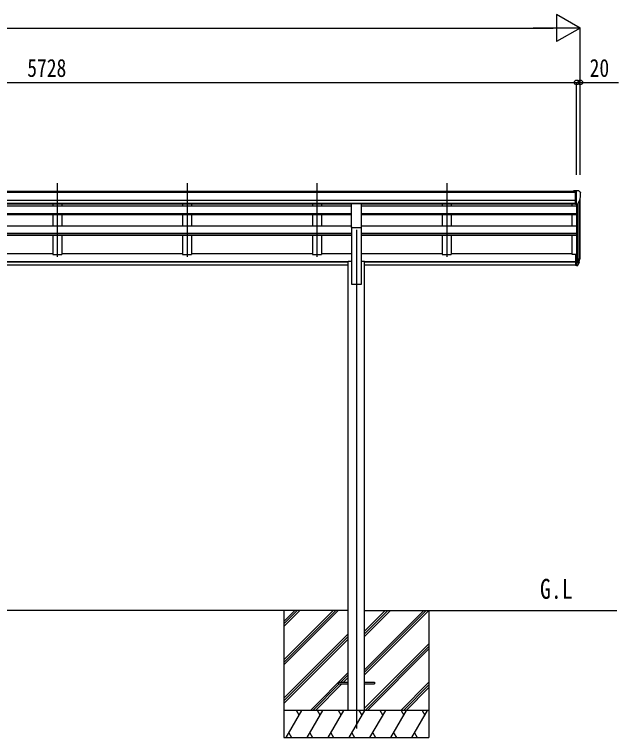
# Model space of a CAD drawing. Units: millimetres, scale not verified. Extents: x -12615 to 12615, y -8910 to 8910.
# Drawn here: x 3094 to 6426, y -4527 to -539 of the extents above; entities that cross this region are included whole.
import ezdxf
from ezdxf.enums import TextEntityAlignment as Align

# ---------------------------------------------------------------- set-up
doc = ezdxf.new("R2010")
doc.units = ezdxf.units.MM
doc.header["$LTSCALE"] = 30
for name, color, linetype in [('0-2_USER1', 3, 'Continuous'), ('0-3_YKK_12', 2, 'Continuous'), ('0-4_YKK_13', 4, 'Continuous'), ('0-5_YKK_A1', 4, 'Continuous'), ('0-6_YKK_D', 6, 'Continuous')]:
    doc.layers.add(name, color=color, linetype=linetype)
doc.styles.add('ＭＳ ゴシック', font='')
doc.styles.get('ＭＳ ゴシック').set_extended_font_data('MS Gothic')

msp = doc.modelspace()

# ---------------------------------------------------------------- linework, layer by layer
at = {"layer": '0-3_YKK_12'}
for p, q in [((3330.23, -1469.3), (3330.23, -1876.1)), ((4046.23, -1469.3), (4046.23, -1876.1)), ((4762.23, -1469.3), (4762.23, -1876.1)), ((5478.23, -1469.3), (5478.23, -1876.1)), ((4980.23, -1726.88), (4980.23, -4476.88))]:
    msp.add_line(p, q, dxfattribs=at)
at = {"layer": '0-4_YKK_13'}
for p, q in [((6187.73, -1512.63), (6177.73, -1512.72)), ((6177.73, -1514.23), (6177.73, -1512.72)), ((6187.73, -1584.61), (6187.73, -1512.63)), ((6206.23, -1512.63), (6187.73, -1512.63)), ((6194.23, -1585.61), (6194.23, -1512.63)), ((6206.23, -1512.63), (6208.56, -1512.77)), ((6209.32, -1513.2), (6213.39, -1519)), ((6216.23, -1522), (6216.23, -1522.63)), ((4952.73, -1581.06), (5007.73, -1581.06)), ((4952.73, -1714.58), (4952.73, -1581.06)), ((5007.73, -1714.58), (5007.73, -1581.06)), ((6187.73, -1584.61), (6194.23, -1584.61)), ((6194.23, -1585.61), (6199.44, -1585.29)), ((6201.86, -1583.8), (6211.13, -1567.73)), ((4952.73, -1714.58), (5007.73, -1714.58)), ((6187.73, -1861.58), (6187.73, -1922.64)), ((6187.73, -1861.58), (6194.23, -1861.58)), ((6194.23, -1861.58), (6194.23, -1923.46)), ((6187.73, -1899.89), (6194.23, -1899.89)), ((6187.73, -1905.29), (6194.23, -1905.29)), ((6194.23, -1906.29), (6199.37, -1906.29)), ((6194.23, -1908.29), (6199.08, -1908.29)), ((6200.67, -1905.54), (6210.42, -1887.13)), ((6211.84, -1887.62), (6201.68, -1906.79)), ((6209.25, -1904.48), (6201.68, -1921.96)), ((6187.73, -1922.64), (6194.23, -1922.64)), ((6194.23, -1923.46), (6199.08, -1923.46)), ((4880.23, -4222.38), (4880.23, -4231.38)), ((4880.23, -4222.38), (4935.03, -4222.38)), ((5025.43, -4222.38), (5080.23, -4222.38)), ((5080.23, -4222.38), (5080.23, -4231.38)), ((4880.23, -4231.38), (4935.03, -4231.38)), ((5025.43, -4231.38), (5080.23, -4231.38))]:
    msp.add_line(p, q, dxfattribs=at)
for centre, radius, start, end in [((6208.5, -1513.77), 1, 35, 86.5), ((6014.23, -1522.63), 202, 347.09739, 0), ((6213.23, -1522), 3, 0, 87), ((6199.26, -1582.3), 3, 273.5, 330), ((6126.28, -1861.17), 88.05, 342.78929, 2.77608), ((6125.57, -1865.45), 89.07, 345.58812, 5.50424), ((6199.08, -1905.29), 3, 270, 330), ((6199.37, -1904.79), 1.5, 270, 330), ((6081.01, -1868.4), 133.22, 344.28698, 356.72013), ((6199.08, -1920.46), 3, 270, 330)]:
    msp.add_arc(centre, radius, start, end, dxfattribs=at)
at = {"layer": '0-5_YKK_A1'}
for p, q in [((482.73, -1514.23), (6187.73, -1514.23)), ((482.73, -1519.58), (6187.73, -1519.58)), ((6214.23, -1863.75), (6214.23, -1550.98)), ((472.73, -1563.11), (6187.73, -1563.11)), ((472.73, -1580.78), (6187.73, -1580.78)), ((1707.73, -1583.15), (4952.73, -1583.15)), ((1707.73, -1594.41), (4952.73, -1594.41)), ((3305.23, -1583.22), (3305.23, -1594.41)), ((3355.23, -1583.22), (3355.23, -1594.41)), ((4021.23, -1583.22), (4021.23, -1594.41)), ((4071.23, -1583.22), (4071.23, -1594.41)), ((4737.23, -1583.22), (4737.23, -1594.41)), ((4787.23, -1583.22), (4787.23, -1594.41)), ((5007.73, -1583.15), (6187.73, -1583.15)), ((5007.73, -1594.41), (6194.23, -1594.41)), ((5453.23, -1583.22), (5453.23, -1594.41)), ((5503.23, -1583.22), (5503.23, -1594.41)), ((6169.23, -1594.41), (6169.23, -1583.15)), ((6194.23, -1585.61), (6194.23, -1861.58)), ((6200.23, -1585.14), (6200.23, -1906.02)), ((6209.95, -1569.78), (6209.95, -1888.02)), ((1707.73, -1636.34), (4952.73, -1636.34)), ((1707.73, -1637.83), (4952.73, -1637.83)), ((1707.73, -1642.03), (4952.73, -1642.03)), ((3305.23, -1642.03), (3305.23, -1705.77)), ((3355.23, -1642.03), (3355.23, -1705.77)), ((4021.23, -1642.03), (4021.23, -1705.77)), ((4071.23, -1642.03), (4071.23, -1705.77)), ((4737.23, -1642.03), (4737.23, -1705.77)), ((4787.23, -1642.03), (4787.23, -1705.77)), ((5007.73, -1636.34), (6194.23, -1636.34)), ((5007.73, -1637.83), (6194.23, -1637.83)), ((5007.73, -1642.03), (6194.23, -1642.03)), ((5453.23, -1642.03), (5453.23, -1705.77)), ((5503.23, -1642.03), (5503.23, -1705.77)), ((6169.23, -1705.77), (6169.23, -1642.03)), ((1707.74, -1705.77), (4952.74, -1705.77)), ((4952.73, -1710.09), (4952.73, -2026.88)), ((5007.73, -2026.88), (5007.73, -1710.09)), ((5007.74, -1705.77), (6194.23, -1705.77)), ((1707.73, -1745.21), (4952.73, -1745.21)), ((1707.73, -1746.69), (4952.73, -1746.69)), ((5007.73, -1745.21), (6194.23, -1745.21)), ((5007.73, -1746.69), (6194.23, -1746.69)), ((1707.73, -1755.94), (4952.73, -1755.94)), ((3305.23, -1755.94), (3305.23, -1862.43)), ((3355.23, -1755.94), (3355.23, -1862.43)), ((4021.23, -1755.94), (4021.23, -1862.43)), ((4071.23, -1755.94), (4071.23, -1862.43)), ((4737.23, -1755.94), (4737.23, -1862.43)), ((4787.23, -1755.94), (4787.23, -1862.43)), ((5007.73, -1755.94), (6194.23, -1755.94)), ((5453.23, -1755.94), (5453.23, -1862.43)), ((5503.23, -1755.94), (5503.23, -1862.43)), ((6169.23, -1862.41), (6169.23, -1755.94)), ((2639.23, -1857.61), (3305.23, -1857.61)), ((3305.23, -1862.43), (3355.23, -1862.43)), ((3355.23, -1857.61), (4021.23, -1857.61)), ((4021.23, -1862.43), (4071.23, -1862.43)), ((4071.23, -1857.61), (4737.23, -1857.61)), ((4737.23, -1862.43), (4787.23, -1862.43)), ((4787.23, -1857.61), (4952.73, -1857.61)), ((5007.73, -1857.61), (5453.23, -1857.61)), ((5453.23, -1862.43), (5503.23, -1862.43)), ((5503.23, -1857.61), (6169.24, -1857.61)), ((6187.73, -1862.41), (6169.23, -1862.41)), ((1725.43, -1901.7), (4935.03, -1901.7)), ((1725.43, -1903.1), (4935.03, -1903.1)), ((4935.03, -1900.5), (4952.73, -1900.5)), ((4935.03, -4376.88), (4935.03, -1900.5)), ((5007.73, -1900.5), (5025.43, -1900.5)), ((5025.43, -4376.88), (5025.43, -1900.5)), ((5025.43, -1901.7), (6187.73, -1901.7)), ((5025.43, -1903.1), (6187.73, -1903.1)), ((1725.43, -1920.47), (4935.03, -1920.47)), ((5025.43, -1920.47), (6187.73, -1920.47)), ((4952.73, -2026.88), (5007.73, -2026.88)), ((4935.03, -3826.88), (1725.43, -3826.88)), ((4580.23, -3826.88), (4580.23, -4526.88)), ((4580.23, -4098.38), (4851.73, -3826.88)), ((4580.23, -4112.52), (4865.88, -3826.88)), ((4580.23, -4126.66), (4880.02, -3826.88)), ((4580.23, -3886.25), (4639.6, -3826.88)), ((4580.23, -3900.39), (4653.74, -3826.88)), ((4580.23, -3914.53), (4667.89, -3826.88)), ((5025.43, -3826.88), (6416.24, -3826.88)), ((5025.43, -4180.94), (5379.49, -3826.88)), ((5025.43, -4152.66), (5351.21, -3826.88)), ((5025.43, -4166.8), (5365.35, -3826.88)), ((5025.43, -3968.81), (5167.36, -3826.88)), ((5025.43, -3954.67), (5153.22, -3826.88)), ((5025.43, -3940.53), (5139.08, -3826.88)), ((5380.23, -3826.88), (5380.23, -4526.88)), ((4580.23, -4310.51), (4935.03, -3955.71)), ((4580.23, -4324.65), (4935.03, -3969.86)), ((4580.23, -4338.8), (4935.03, -3984)), ((5025.43, -4364.79), (5380.23, -4009.99)), ((5027.48, -4376.88), (5380.23, -4024.13)), ((5041.62, -4376.88), (5380.23, -4038.27)), ((4726, -4376.88), (4935.03, -4167.84)), ((4894.64, -4222.38), (4935.03, -4181.99)), ((4908.78, -4222.38), (4935.03, -4196.13)), ((5225.47, -4376.88), (5380.23, -4222.12)), ((4740.14, -4376.88), (4885.64, -4231.38)), ((4754.28, -4376.88), (4899.78, -4231.38)), ((5239.61, -4376.88), (5380.23, -4236.26)), ((5253.76, -4376.88), (5380.23, -4250.41)), ((5380.23, -4376.88), (4580.23, -4376.88)), ((4592.94, -4526.88), (4679.54, -4376.88)), ((4664.54, -4402.86), (4649.53, -4376.88)), ((4708.41, -4526.88), (4795.01, -4376.88)), ((4780.01, -4402.86), (4765, -4376.88)), ((4823.88, -4526.88), (4910.48, -4376.88)), ((4895.48, -4402.86), (4880.48, -4376.88)), ((4939.35, -4526.88), (5025.95, -4376.88)), ((5010.95, -4402.86), (4995.95, -4376.88)), ((5054.82, -4526.88), (5141.42, -4376.88)), ((5126.42, -4402.86), (5111.42, -4376.88)), ((5170.29, -4526.88), (5256.89, -4376.88)), ((5226.89, -4376.88), (5241.89, -4402.86)), ((5285.76, -4526.88), (5372.36, -4376.88)), ((5342.36, -4376.88), (5357.36, -4402.86)), ((4607.93, -4500.9), (4622.93, -4526.88)), ((4723.4, -4500.9), (4738.4, -4526.88)), ((4838.87, -4500.9), (4853.87, -4526.88)), ((4954.34, -4500.9), (4969.34, -4526.88)), ((5069.81, -4500.9), (5084.81, -4526.88)), ((5185.28, -4500.9), (5200.28, -4526.88)), ((5300.75, -4500.9), (5315.75, -4526.88)), ((4580.23, -4526.88), (5380.23, -4526.88))]:
    msp.add_line(p, q, dxfattribs=at)
at = {"layer": '0-6_YKK_D'}
for p, q in [((6214.23, -614.23), (6084.33, -539.23)), ((6084.33, -539.23), (6084.33, -689.23)), ((-5131.77, -614.23), (6064.23, -614.23)), ((6214.23, -614.23), (5954.42, -614.23)), ((6214.23, -614.23), (6084.33, -689.23)), ((6214.23, -1422.81), (6214.23, -613.23)), ((466.23, -914.23), (6194.23, -914.23)), ((6194.23, -1423.81), (6194.23, -913.23)), ((6194.23, -1423.81), (6194.23, -913.23)), ((6214.23, -1421.81), (6214.23, -913.23))]:
    msp.add_line(p, q, dxfattribs=at)
msp.add_lwpolyline([(6194.23, -914.23), (6214.23, -914.23), (6425.63, -914.23)], dxfattribs=at)
for centre in [(6194.23, -914.23), (6194.23, -914.23), (6214.23, -914.23)]:
    msp.add_circle(centre, 12.75, dxfattribs=at)

# ---------------------------------------------------------------- texts
at = {"layer": '0-2_USER1', "style": 'ＭＳ ゴシック', "width": 0.8}
msp.add_text('G.L', height=110, dxfattribs=at).set_placement((5992.51, -3794.85), align=Align.BOTTOM_LEFT)
at = {"layer": '0-6_YKK_D', "style": 'ＭＳ ゴシック', "width": 0.8}
for s, p in [('5728', (3164.63, -913.23)), ('20', (6266.23, -913.23))]:
    msp.add_text(s, height=98.97, dxfattribs=at).set_placement(p, align=Align.BOTTOM_LEFT)

doc.saveas('drawing.dxf')
